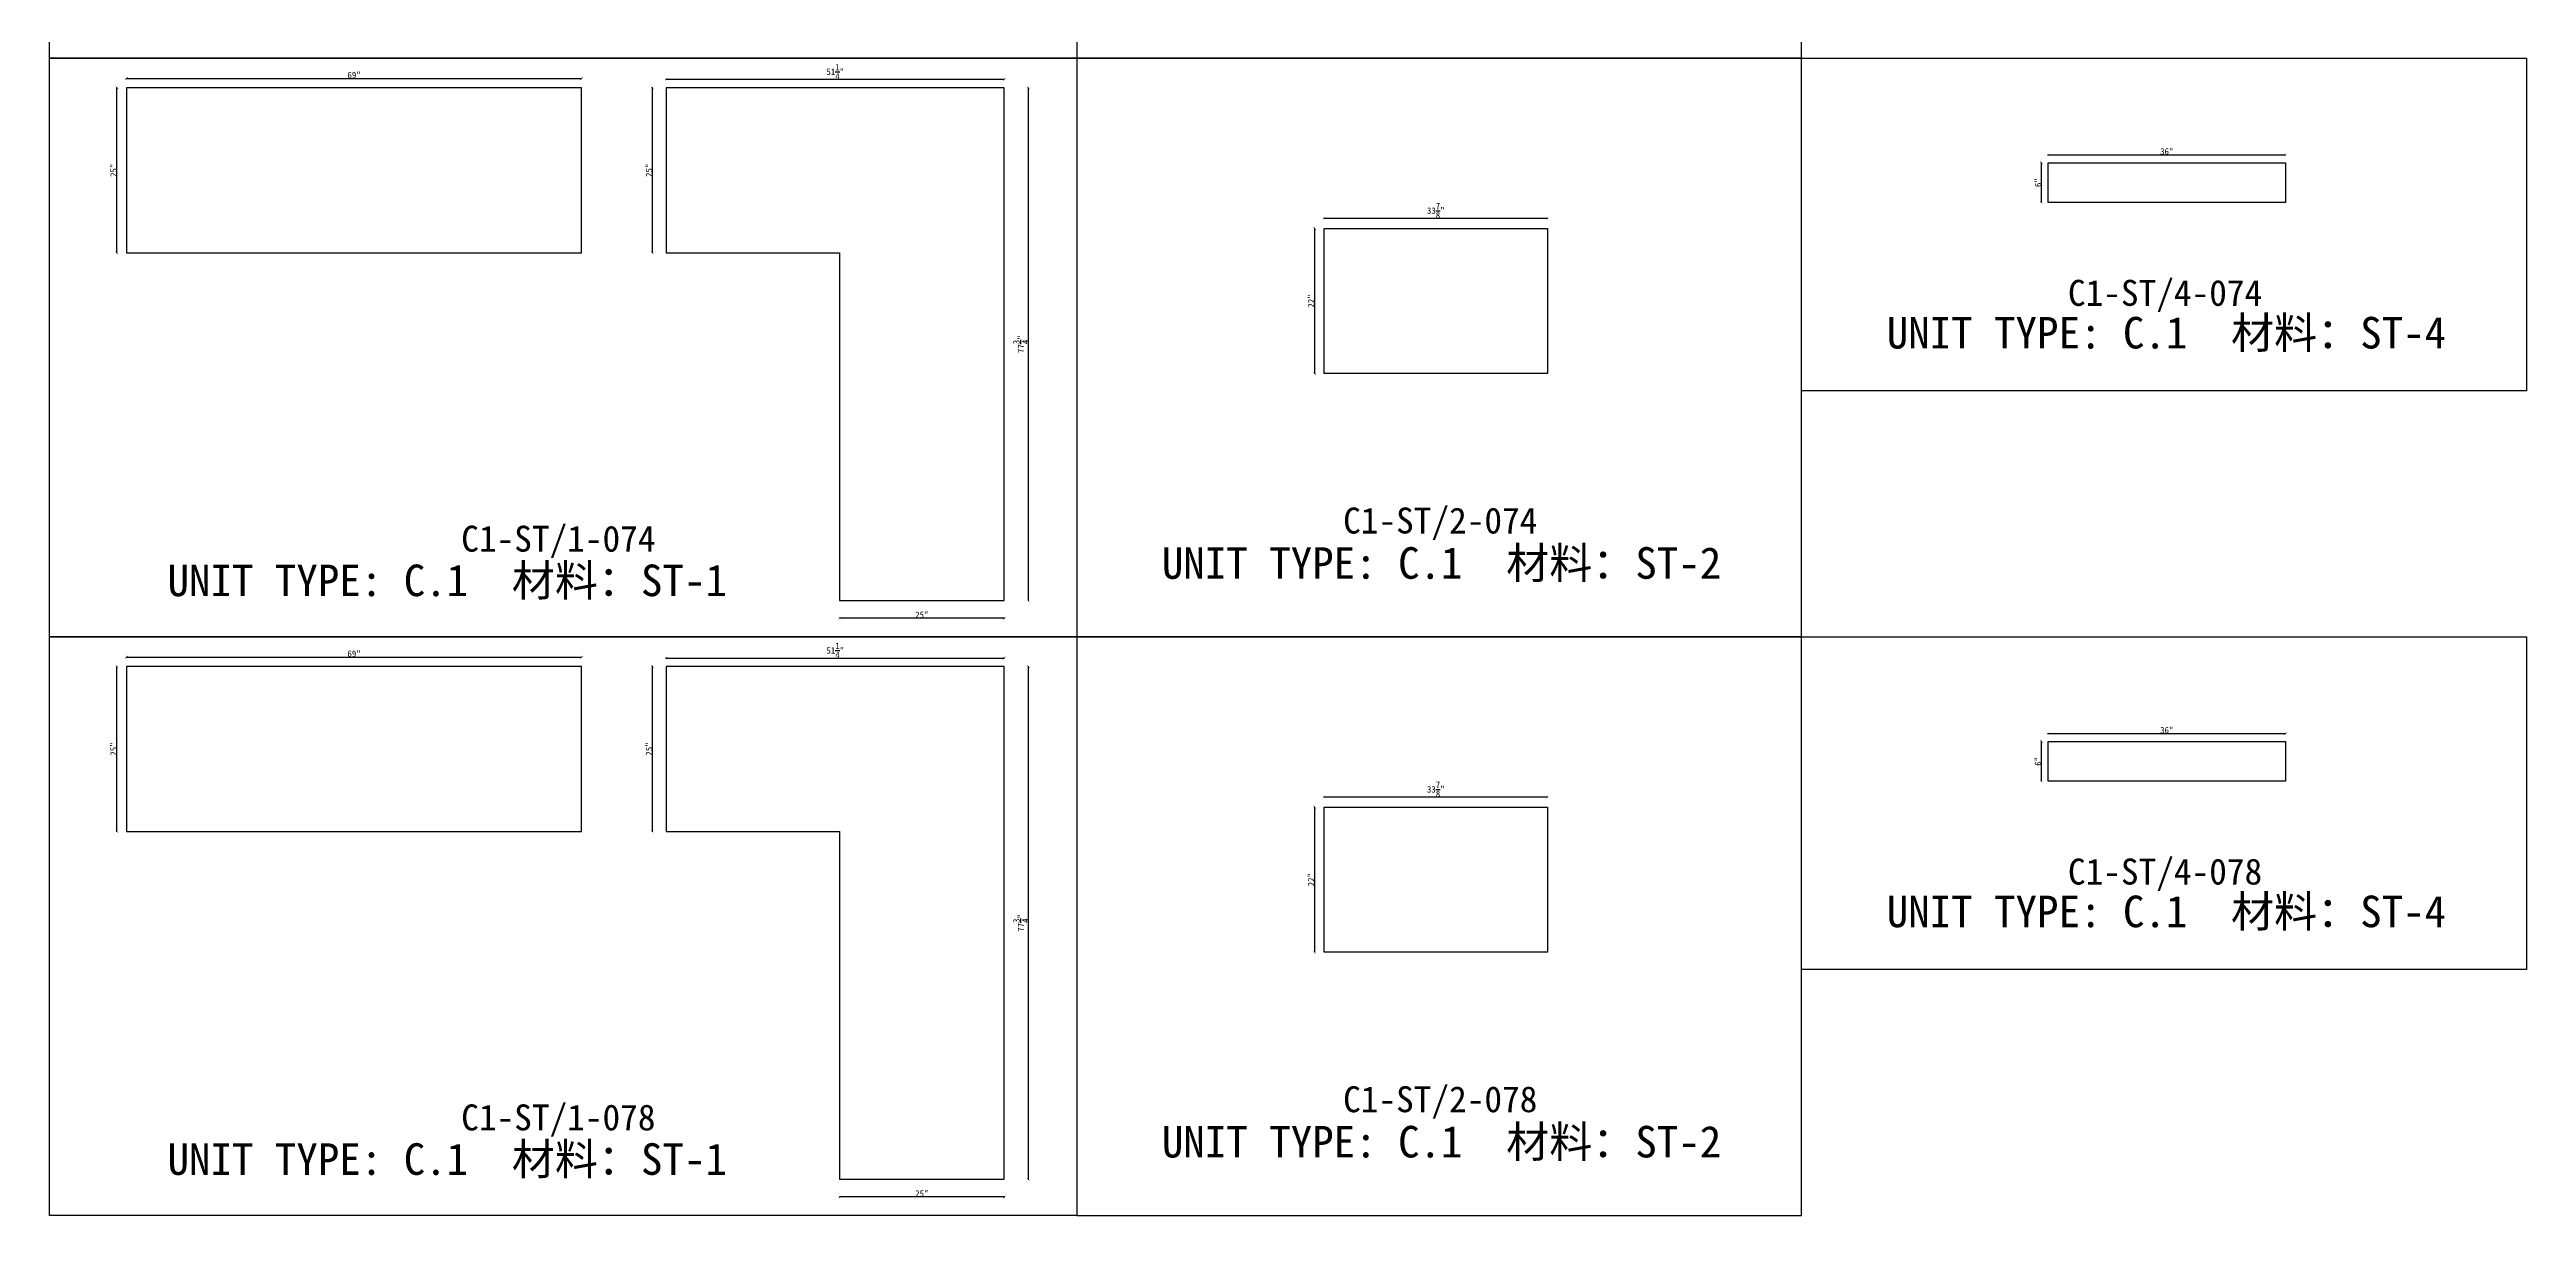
# Model space of a CAD drawing. Header units: millimetres. Extents: x -46966 to 138077, y -48408 to 2116.
# Drawn here: x 114459 to 124000, y -48408 to -43916 of the extents above; entities that cross this region are included whole.
import ezdxf
from ezdxf.enums import TextEntityAlignment as Align

# ---------------------------------------------------------------- set-up
doc = ezdxf.new("R2010")
doc.units = ezdxf.units.MM
doc.layers.add('PART_NUMBER', color=3, linetype='Continuous')
doc.styles.add('样式 1', font='')
doc.styles.get('样式 1').set_extended_font_data('NSimSun')
doc.dimstyles.new('副本 ISO-25', dxfattribs={"dimtxt": 25, "dimasz": 10, "dimexe": 1.5, "dimexo": 0.5, "dimtad": 1, "dimlfac": 0.03937, "dimlunit": 5, "dimtxsty": '样式 1', "dimblk": 'ARCHTICK', "dimcen": 2.5, "dimclrd": 256, "dimclrt": 1, "dimazin": 3, "dimtfac": 1, "dimtmove": 0, "dimatfit": 3, "dimfxlon": 1})

# ---------------------------------------------------------------- blocks, each defined once
blk = doc.blocks.new('_ArchTick')
at = {"color": 0, "linetype": 'ByBlock', "const_width": 0.15}
blk.add_lwpolyline([(-0.5, -0.5), (0.5, 0.5)], dxfattribs=at)
blk = doc.blocks.new('*D2082')
at = {"color": 0, "lineweight": -2, "transparency": 16777216}
for p, q in [((114719.8, -44063.6), (114717.3, -44063.6)), ((114719.8, -44698.6), (114717.3, -44698.6))]:
    blk.add_line(p, q, dxfattribs=at)
at = {"lineweight": -2, "transparency": 16777216}
blk.add_line((114718.8, -44698.6), (114718.8, -44063.6), dxfattribs=at)
at = {"layer": 'Defpoints', "color": 0, "transparency": 16777216}
for p in [(114718.8, -44063.6), (114755.8, -44063.6), (114755.8, -44698.6)]:
    blk.add_point(p, dxfattribs=at)
at = {"lineweight": -2, "transparency": 16777216, "xscale": 10, "yscale": 10, "zscale": 10}
for p, rotation in [((114718.8, -44063.6), 90), ((114718.8, -44698.6), 270)]:
    blk.add_blockref('_ArchTick', p, dxfattribs=dict(at, rotation=rotation))
at = {"color": 1, "transparency": 16777216, "insert": (114705.7, -44381.1), "char_height": 25, "attachment_point": 5, "rotation": 90, "style": '样式 1'}
blk.add_mtext('\\A1;25"', dxfattribs=at)
blk = doc.blocks.new('*D2083')
at = {"color": 0, "lineweight": -2, "transparency": 16777216}
for p, q in [((114755.8, -44028.3), (114755.8, -44025.8)), ((116508.4, -44028.3), (116508.4, -44025.8))]:
    blk.add_line(p, q, dxfattribs=at)
at = {"lineweight": -2, "transparency": 16777216}
blk.add_line((114755.8, -44027.3), (116508.4, -44027.3), dxfattribs=at)
at = {"layer": 'Defpoints', "color": 0, "transparency": 16777216}
for p in [(114755.8, -44063.6), (116508.4, -44027.3), (116508.4, -44063.6)]:
    blk.add_point(p, dxfattribs=at)
at = {"lineweight": -2, "transparency": 16777216, "xscale": 10, "yscale": 10, "zscale": 10, "rotation": 180}
blk.add_blockref('_ArchTick', (114755.8, -44027.3), dxfattribs=at)
at = {"lineweight": -2, "transparency": 16777216, "xscale": 10, "yscale": 10, "zscale": 10}
blk.add_blockref('_ArchTick', (116508.4, -44027.3), dxfattribs=at)
at = {"color": 1, "transparency": 16777216, "insert": (115632.1, -44014.2), "char_height": 25, "attachment_point": 5, "style": '样式 1'}
blk.add_mtext('\\A1;69"', dxfattribs=at)
blk = doc.blocks.new('*D2084')
at = {"color": 0, "lineweight": -2, "transparency": 16777216}
for p, q in [((116834.7, -44031.5), (116834.7, -44029)), ((118136.4, -44031.5), (118136.4, -44029))]:
    blk.add_line(p, q, dxfattribs=at)
at = {"lineweight": -2, "transparency": 16777216}
blk.add_line((116834.7, -44030.5), (118136.4, -44030.5), dxfattribs=at)
at = {"layer": 'Defpoints', "color": 0, "transparency": 16777216}
for p in [(116834.7, -44063.6), (118136.4, -44030.5), (118136.4, -44063.6)]:
    blk.add_point(p, dxfattribs=at)
at = {"lineweight": -2, "transparency": 16777216, "xscale": 10, "yscale": 10, "zscale": 10, "rotation": 180}
blk.add_blockref('_ArchTick', (116834.7, -44030.5), dxfattribs=at)
at = {"lineweight": -2, "transparency": 16777216, "xscale": 10, "yscale": 10, "zscale": 10}
blk.add_blockref('_ArchTick', (118136.4, -44030.5), dxfattribs=at)
at = {"color": 1, "transparency": 16777216, "insert": (117485.5, -44001.5), "char_height": 25, "attachment_point": 5, "style": '样式 1'}
blk.add_mtext('\\A1;51{\\H1x;\\S1/4;}"', dxfattribs=at)
blk = doc.blocks.new('*D2085')
at = {"color": 0, "lineweight": -2, "transparency": 16777216}
for p, q in [((116782.2, -44063.6), (116779.7, -44063.6)), ((116782.2, -44698.6), (116779.7, -44698.6))]:
    blk.add_line(p, q, dxfattribs=at)
at = {"lineweight": -2, "transparency": 16777216}
blk.add_line((116781.2, -44698.6), (116781.2, -44063.6), dxfattribs=at)
at = {"layer": 'Defpoints', "color": 0, "transparency": 16777216}
for p in [(116781.2, -44063.6), (116834.7, -44063.6), (116834.7, -44698.6)]:
    blk.add_point(p, dxfattribs=at)
at = {"lineweight": -2, "transparency": 16777216, "xscale": 10, "yscale": 10, "zscale": 10}
for p, rotation in [((116781.2, -44063.6), 90), ((116781.2, -44698.6), 270)]:
    blk.add_blockref('_ArchTick', p, dxfattribs=dict(at, rotation=rotation))
at = {"color": 1, "transparency": 16777216, "insert": (116768.1, -44381.1), "char_height": 25, "attachment_point": 5, "rotation": 90, "style": '样式 1'}
blk.add_mtext('\\A1;25"', dxfattribs=at)
blk = doc.blocks.new('*D2086')
at = {"color": 0, "lineweight": -2, "transparency": 16777216}
for p, q in [((117501.4, -46105.9), (117501.4, -46108.4)), ((118136.4, -46105.9), (118136.4, -46108.4))]:
    blk.add_line(p, q, dxfattribs=at)
at = {"lineweight": -2, "transparency": 16777216}
blk.add_line((118136.4, -46106.9), (117501.4, -46106.9), dxfattribs=at)
at = {"layer": 'Defpoints', "color": 0, "transparency": 16777216}
for p in [(117501.4, -46038.5), (118136.4, -46038.5), (117501.4, -46106.9)]:
    blk.add_point(p, dxfattribs=at)
at = {"lineweight": -2, "transparency": 16777216, "xscale": 10, "yscale": 10, "zscale": 10, "rotation": 180}
blk.add_blockref('_ArchTick', (117501.4, -46106.9), dxfattribs=at)
at = {"lineweight": -2, "transparency": 16777216, "xscale": 10, "yscale": 10, "zscale": 10}
blk.add_blockref('_ArchTick', (118136.4, -46106.9), dxfattribs=at)
at = {"color": 1, "transparency": 16777216, "insert": (117818.9, -46093.8), "char_height": 25, "attachment_point": 5, "style": '样式 1'}
blk.add_mtext('\\A1;25"', dxfattribs=at)
blk = doc.blocks.new('*D2087')
at = {"color": 0, "lineweight": -2, "transparency": 16777216}
for p, q in [((118228.6, -44063.6), (118231.1, -44063.6)), ((118228.6, -46038.5), (118231.1, -46038.5))]:
    blk.add_line(p, q, dxfattribs=at)
at = {"lineweight": -2, "transparency": 16777216}
blk.add_line((118229.6, -46038.5), (118229.6, -44063.6), dxfattribs=at)
at = {"layer": 'Defpoints', "color": 0, "transparency": 16777216}
for p in [(118136.4, -44063.6), (118229.6, -44063.6), (118136.4, -46038.5)]:
    blk.add_point(p, dxfattribs=at)
at = {"lineweight": -2, "transparency": 16777216, "xscale": 10, "yscale": 10, "zscale": 10}
for p, rotation in [((118229.6, -44063.6), 90), ((118229.6, -46038.5), 270)]:
    blk.add_blockref('_ArchTick', p, dxfattribs=dict(at, rotation=rotation))
at = {"color": 1, "transparency": 16777216, "insert": (118200.5, -45051.1), "char_height": 25, "attachment_point": 5, "rotation": 90, "style": '样式 1'}
blk.add_mtext('\\A1;77{\\H1x;\\S3/4;}"', dxfattribs=at)
blk = doc.blocks.new('*D2088')
at = {"color": 0, "lineweight": -2, "transparency": 16777216}
for p, q in [((119368.3, -44566.8), (119368.3, -44564.3)), ((120228.7, -44566.8), (120228.7, -44564.3))]:
    blk.add_line(p, q, dxfattribs=at)
at = {"lineweight": -2, "transparency": 16777216}
blk.add_line((119368.3, -44565.8), (120228.7, -44565.8), dxfattribs=at)
at = {"layer": 'Defpoints', "color": 0, "transparency": 16777216}
for p in [(119368.3, -44605.2), (120228.7, -44565.8), (120228.7, -44605.2)]:
    blk.add_point(p, dxfattribs=at)
at = {"lineweight": -2, "transparency": 16777216, "xscale": 10, "yscale": 10, "zscale": 10, "rotation": 180}
blk.add_blockref('_ArchTick', (119368.3, -44565.8), dxfattribs=at)
at = {"lineweight": -2, "transparency": 16777216, "xscale": 10, "yscale": 10, "zscale": 10}
blk.add_blockref('_ArchTick', (120228.7, -44565.8), dxfattribs=at)
at = {"color": 1, "transparency": 16777216, "insert": (119798.5, -44536.7), "char_height": 25, "attachment_point": 5, "style": '样式 1'}
blk.add_mtext('\\A1;33{\\H1x;\\S7/8;}"', dxfattribs=at)
blk = doc.blocks.new('*D2089')
at = {"color": 0, "lineweight": -2, "transparency": 16777216}
for p, q in [((119332.7, -44605.2), (119330.2, -44605.2)), ((119332.7, -45164), (119330.2, -45164))]:
    blk.add_line(p, q, dxfattribs=at)
at = {"lineweight": -2, "transparency": 16777216}
blk.add_line((119331.7, -44605.2), (119331.7, -45164), dxfattribs=at)
at = {"layer": 'Defpoints', "color": 0, "transparency": 16777216}
for p in [(119368.3, -44605.2), (119331.7, -45164), (119368.3, -45164)]:
    blk.add_point(p, dxfattribs=at)
at = {"lineweight": -2, "transparency": 16777216, "xscale": 10, "yscale": 10, "zscale": 10}
for p, rotation in [((119331.7, -44605.2), 90), ((119331.7, -45164), 270)]:
    blk.add_blockref('_ArchTick', p, dxfattribs=dict(at, rotation=rotation))
at = {"color": 1, "transparency": 16777216, "insert": (119318.5, -44884.6), "char_height": 25, "attachment_point": 5, "rotation": 90, "style": '样式 1'}
blk.add_mtext('\\A1;22"', dxfattribs=at)
blk = doc.blocks.new('*D2090')
at = {"color": 0, "lineweight": -2, "transparency": 16777216}
for p, q in [((122157.1, -44322.6), (122157.1, -44320.1)), ((123071.5, -44322.6), (123071.5, -44320.1))]:
    blk.add_line(p, q, dxfattribs=at)
at = {"lineweight": -2, "transparency": 16777216}
blk.add_line((122157.1, -44321.6), (123071.5, -44321.6), dxfattribs=at)
at = {"layer": 'Defpoints', "color": 0, "transparency": 16777216}
for p in [(122157.1, -44352.4), (123071.5, -44321.6), (123071.5, -44352.4)]:
    blk.add_point(p, dxfattribs=at)
at = {"lineweight": -2, "transparency": 16777216, "xscale": 10, "yscale": 10, "zscale": 10, "rotation": 180}
blk.add_blockref('_ArchTick', (122157.1, -44321.6), dxfattribs=at)
at = {"lineweight": -2, "transparency": 16777216, "xscale": 10, "yscale": 10, "zscale": 10}
blk.add_blockref('_ArchTick', (123071.5, -44321.6), dxfattribs=at)
at = {"color": 1, "transparency": 16777216, "insert": (122614.3, -44308.5), "char_height": 25, "attachment_point": 5, "style": '样式 1'}
blk.add_mtext('\\A1;36"', dxfattribs=at)
blk = doc.blocks.new('*D2091')
at = {"color": 0, "lineweight": -2, "transparency": 16777216}
for p, q in [((122132.3, -44352.4), (122129.8, -44352.4)), ((122132.3, -44504.8), (122129.8, -44504.8))]:
    blk.add_line(p, q, dxfattribs=at)
at = {"lineweight": -2, "transparency": 16777216}
blk.add_line((122131.3, -44504.8), (122131.3, -44352.4), dxfattribs=at)
at = {"layer": 'Defpoints', "color": 0, "transparency": 16777216}
for p in [(122131.3, -44352.4), (122157.1, -44352.4), (122157.1, -44504.8)]:
    blk.add_point(p, dxfattribs=at)
at = {"lineweight": -2, "transparency": 16777216, "xscale": 10, "yscale": 10, "zscale": 10}
for p, rotation in [((122131.3, -44352.4), 90), ((122131.3, -44504.8), 270)]:
    blk.add_blockref('_ArchTick', p, dxfattribs=dict(at, rotation=rotation))
at = {"color": 1, "transparency": 16777216, "insert": (122118.1, -44428.6), "char_height": 25, "attachment_point": 5, "rotation": 90, "style": '样式 1'}
blk.add_mtext('\\A1;6"', dxfattribs=at)
blk = doc.blocks.new('*D2092')
at = {"color": 0, "lineweight": -2, "transparency": 16777216}
for p, q in [((114719.8, -46293.2), (114717.3, -46293.2)), ((114719.8, -46928.2), (114717.3, -46928.2))]:
    blk.add_line(p, q, dxfattribs=at)
at = {"lineweight": -2, "transparency": 16777216}
blk.add_line((114718.8, -46928.2), (114718.8, -46293.2), dxfattribs=at)
at = {"layer": 'Defpoints', "color": 0, "transparency": 16777216}
for p in [(114718.8, -46293.2), (114755.8, -46293.2), (114755.8, -46928.2)]:
    blk.add_point(p, dxfattribs=at)
at = {"lineweight": -2, "transparency": 16777216, "xscale": 10, "yscale": 10, "zscale": 10}
for p, rotation in [((114718.8, -46293.2), 90), ((114718.8, -46928.2), 270)]:
    blk.add_blockref('_ArchTick', p, dxfattribs=dict(at, rotation=rotation))
at = {"color": 1, "transparency": 16777216, "insert": (114705.7, -46610.7), "char_height": 25, "attachment_point": 5, "rotation": 90, "style": '样式 1'}
blk.add_mtext('\\A1;25"', dxfattribs=at)
blk = doc.blocks.new('*D2093')
at = {"color": 0, "lineweight": -2, "transparency": 16777216}
for p, q in [((114755.8, -46257.9), (114755.8, -46255.4)), ((116508.4, -46257.9), (116508.4, -46255.4))]:
    blk.add_line(p, q, dxfattribs=at)
at = {"lineweight": -2, "transparency": 16777216}
blk.add_line((114755.8, -46256.9), (116508.4, -46256.9), dxfattribs=at)
at = {"layer": 'Defpoints', "color": 0, "transparency": 16777216}
for p in [(116508.4, -46256.9), (114755.8, -46293.2), (116508.4, -46293.2)]:
    blk.add_point(p, dxfattribs=at)
at = {"lineweight": -2, "transparency": 16777216, "xscale": 10, "yscale": 10, "zscale": 10, "rotation": 180}
blk.add_blockref('_ArchTick', (114755.8, -46256.9), dxfattribs=at)
at = {"lineweight": -2, "transparency": 16777216, "xscale": 10, "yscale": 10, "zscale": 10}
blk.add_blockref('_ArchTick', (116508.4, -46256.9), dxfattribs=at)
at = {"color": 1, "transparency": 16777216, "insert": (115632.1, -46243.7), "char_height": 25, "attachment_point": 5, "style": '样式 1'}
blk.add_mtext('\\A1;69"', dxfattribs=at)
blk = doc.blocks.new('*D2094')
at = {"color": 0, "lineweight": -2, "transparency": 16777216}
for p, q in [((116834.7, -46261.1), (116834.7, -46258.6)), ((118136.4, -46261.1), (118136.4, -46258.6))]:
    blk.add_line(p, q, dxfattribs=at)
at = {"lineweight": -2, "transparency": 16777216}
blk.add_line((116834.7, -46260.1), (118136.4, -46260.1), dxfattribs=at)
at = {"layer": 'Defpoints', "color": 0, "transparency": 16777216}
for p in [(118136.4, -46260.1), (116834.7, -46293.2), (118136.4, -46293.2)]:
    blk.add_point(p, dxfattribs=at)
at = {"lineweight": -2, "transparency": 16777216, "xscale": 10, "yscale": 10, "zscale": 10, "rotation": 180}
blk.add_blockref('_ArchTick', (116834.7, -46260.1), dxfattribs=at)
at = {"lineweight": -2, "transparency": 16777216, "xscale": 10, "yscale": 10, "zscale": 10}
blk.add_blockref('_ArchTick', (118136.4, -46260.1), dxfattribs=at)
at = {"color": 1, "transparency": 16777216, "insert": (117485.5, -46231), "char_height": 25, "attachment_point": 5, "style": '样式 1'}
blk.add_mtext('\\A1;51{\\H1x;\\S1/4;}"', dxfattribs=at)
blk = doc.blocks.new('*D2095')
at = {"color": 0, "lineweight": -2, "transparency": 16777216}
for p, q in [((116782.2, -46293.2), (116779.7, -46293.2)), ((116782.2, -46928.2), (116779.7, -46928.2))]:
    blk.add_line(p, q, dxfattribs=at)
at = {"lineweight": -2, "transparency": 16777216}
blk.add_line((116781.2, -46928.2), (116781.2, -46293.2), dxfattribs=at)
at = {"layer": 'Defpoints', "color": 0, "transparency": 16777216}
for p in [(116781.2, -46293.2), (116834.7, -46293.2), (116834.7, -46928.2)]:
    blk.add_point(p, dxfattribs=at)
at = {"lineweight": -2, "transparency": 16777216, "xscale": 10, "yscale": 10, "zscale": 10}
for p, rotation in [((116781.2, -46293.2), 90), ((116781.2, -46928.2), 270)]:
    blk.add_blockref('_ArchTick', p, dxfattribs=dict(at, rotation=rotation))
at = {"color": 1, "transparency": 16777216, "insert": (116768.1, -46610.7), "char_height": 25, "attachment_point": 5, "rotation": 90, "style": '样式 1'}
blk.add_mtext('\\A1;25"', dxfattribs=at)
blk = doc.blocks.new('*D2096')
at = {"color": 0, "lineweight": -2, "transparency": 16777216}
for p, q in [((117501.4, -48335.5), (117501.4, -48338)), ((118136.4, -48335.5), (118136.4, -48338))]:
    blk.add_line(p, q, dxfattribs=at)
at = {"lineweight": -2, "transparency": 16777216}
blk.add_line((118136.4, -48336.5), (117501.4, -48336.5), dxfattribs=at)
at = {"layer": 'Defpoints', "color": 0, "transparency": 16777216}
for p in [(117501.4, -48268.1), (118136.4, -48268.1), (117501.4, -48336.5)]:
    blk.add_point(p, dxfattribs=at)
at = {"lineweight": -2, "transparency": 16777216, "xscale": 10, "yscale": 10, "zscale": 10, "rotation": 180}
blk.add_blockref('_ArchTick', (117501.4, -48336.5), dxfattribs=at)
at = {"lineweight": -2, "transparency": 16777216, "xscale": 10, "yscale": 10, "zscale": 10}
blk.add_blockref('_ArchTick', (118136.4, -48336.5), dxfattribs=at)
at = {"color": 1, "transparency": 16777216, "insert": (117818.9, -48323.3), "char_height": 25, "attachment_point": 5, "style": '样式 1'}
blk.add_mtext('\\A1;25"', dxfattribs=at)
blk = doc.blocks.new('*D2097')
at = {"color": 0, "lineweight": -2, "transparency": 16777216}
for p, q in [((118228.6, -46293.2), (118231.1, -46293.2)), ((118228.6, -48268.1), (118231.1, -48268.1))]:
    blk.add_line(p, q, dxfattribs=at)
at = {"lineweight": -2, "transparency": 16777216}
blk.add_line((118229.6, -48268.1), (118229.6, -46293.2), dxfattribs=at)
at = {"layer": 'Defpoints', "color": 0, "transparency": 16777216}
for p in [(118136.4, -46293.2), (118229.6, -46293.2), (118136.4, -48268.1)]:
    blk.add_point(p, dxfattribs=at)
at = {"lineweight": -2, "transparency": 16777216, "xscale": 10, "yscale": 10, "zscale": 10}
for p, rotation in [((118229.6, -46293.2), 90), ((118229.6, -48268.1), 270)]:
    blk.add_blockref('_ArchTick', p, dxfattribs=dict(at, rotation=rotation))
at = {"color": 1, "transparency": 16777216, "insert": (118200.5, -47280.6), "char_height": 25, "attachment_point": 5, "rotation": 90, "style": '样式 1'}
blk.add_mtext('\\A1;77{\\H1x;\\S3/4;}"', dxfattribs=at)
blk = doc.blocks.new('*D2098')
at = {"color": 0, "lineweight": -2, "transparency": 16777216}
for p, q in [((119368.3, -46796.3), (119368.3, -46793.8)), ((120228.7, -46796.3), (120228.7, -46793.8))]:
    blk.add_line(p, q, dxfattribs=at)
at = {"lineweight": -2, "transparency": 16777216}
blk.add_line((119368.3, -46795.3), (120228.7, -46795.3), dxfattribs=at)
at = {"layer": 'Defpoints', "color": 0, "transparency": 16777216}
for p in [(119368.3, -46834.7), (120228.7, -46795.3), (120228.7, -46834.7)]:
    blk.add_point(p, dxfattribs=at)
at = {"lineweight": -2, "transparency": 16777216, "xscale": 10, "yscale": 10, "zscale": 10, "rotation": 180}
blk.add_blockref('_ArchTick', (119368.3, -46795.3), dxfattribs=at)
at = {"lineweight": -2, "transparency": 16777216, "xscale": 10, "yscale": 10, "zscale": 10}
blk.add_blockref('_ArchTick', (120228.7, -46795.3), dxfattribs=at)
at = {"color": 1, "transparency": 16777216, "insert": (119798.5, -46766.2), "char_height": 25, "attachment_point": 5, "style": '样式 1'}
blk.add_mtext('\\A1;33{\\H1x;\\S7/8;}"', dxfattribs=at)
blk = doc.blocks.new('*D2099')
at = {"color": 0, "lineweight": -2, "transparency": 16777216}
for p, q in [((119332.7, -46834.7), (119330.2, -46834.7)), ((119332.7, -47393.5), (119330.2, -47393.5))]:
    blk.add_line(p, q, dxfattribs=at)
at = {"lineweight": -2, "transparency": 16777216}
blk.add_line((119331.7, -46834.7), (119331.7, -47393.5), dxfattribs=at)
at = {"layer": 'Defpoints', "color": 0, "transparency": 16777216}
for p in [(119368.3, -46834.7), (119331.7, -47393.5), (119368.3, -47393.5)]:
    blk.add_point(p, dxfattribs=at)
at = {"lineweight": -2, "transparency": 16777216, "xscale": 10, "yscale": 10, "zscale": 10}
for p, rotation in [((119331.7, -46834.7), 90), ((119331.7, -47393.5), 270)]:
    blk.add_blockref('_ArchTick', p, dxfattribs=dict(at, rotation=rotation))
at = {"color": 1, "transparency": 16777216, "insert": (119318.5, -47114.1), "char_height": 25, "attachment_point": 5, "rotation": 90, "style": '样式 1'}
blk.add_mtext('\\A1;22"', dxfattribs=at)
blk = doc.blocks.new('*D2100')
at = {"color": 0, "lineweight": -2, "transparency": 16777216}
for p, q in [((122157.1, -46552.2), (122157.1, -46549.7)), ((123071.5, -46552.2), (123071.5, -46549.7))]:
    blk.add_line(p, q, dxfattribs=at)
at = {"lineweight": -2, "transparency": 16777216}
blk.add_line((122157.1, -46551.2), (123071.5, -46551.2), dxfattribs=at)
at = {"layer": 'Defpoints', "color": 0, "transparency": 16777216}
for p in [(123071.5, -46551.2), (122157.1, -46582), (123071.5, -46582)]:
    blk.add_point(p, dxfattribs=at)
at = {"lineweight": -2, "transparency": 16777216, "xscale": 10, "yscale": 10, "zscale": 10, "rotation": 180}
blk.add_blockref('_ArchTick', (122157.1, -46551.2), dxfattribs=at)
at = {"lineweight": -2, "transparency": 16777216, "xscale": 10, "yscale": 10, "zscale": 10}
blk.add_blockref('_ArchTick', (123071.5, -46551.2), dxfattribs=at)
at = {"color": 1, "transparency": 16777216, "insert": (122614.3, -46538.1), "char_height": 25, "attachment_point": 5, "style": '样式 1'}
blk.add_mtext('\\A1;36"', dxfattribs=at)
blk = doc.blocks.new('*D2101')
at = {"color": 0, "lineweight": -2, "transparency": 16777216}
for p, q in [((122132.3, -46582), (122129.8, -46582)), ((122132.3, -46734.4), (122129.8, -46734.4))]:
    blk.add_line(p, q, dxfattribs=at)
at = {"lineweight": -2, "transparency": 16777216}
blk.add_line((122131.3, -46734.4), (122131.3, -46582), dxfattribs=at)
at = {"layer": 'Defpoints', "color": 0, "transparency": 16777216}
for p in [(122131.3, -46582), (122157.1, -46582), (122157.1, -46734.4)]:
    blk.add_point(p, dxfattribs=at)
at = {"lineweight": -2, "transparency": 16777216, "xscale": 10, "yscale": 10, "zscale": 10}
for p, rotation in [((122131.3, -46582), 90), ((122131.3, -46734.4), 270)]:
    blk.add_blockref('_ArchTick', p, dxfattribs=dict(at, rotation=rotation))
at = {"color": 1, "transparency": 16777216, "insert": (122118.1, -46658.2), "char_height": 25, "attachment_point": 5, "rotation": 90, "style": '样式 1'}
blk.add_mtext('\\A1;6"', dxfattribs=at)

msp = doc.modelspace()

# ---------------------------------------------------------------- linework, layer by layer
at = {"color": 1}
for points in [[(114459.02, -41719.144), (118415.901, -41719.144), (118415.901, -43948.711), (114459.02, -43948.711)], [(118415.901, -43948.711), (121207.776, -43948.711), (121207.776, -41719.144), (118415.901, -41719.144)], [(114459.02, -43948.711), (118415.901, -43948.711), (118415.901, -46178.278), (114459.02, -46178.278)], [(118415.901, -46178.278), (121207.776, -46178.278), (121207.776, -43948.711), (118415.901, -43948.711)], [(121207.776, -43948.711), (123999.65, -43948.711), (123999.65, -45231.108), (121207.776, -45231.108)], [(114459.02, -46178.278), (118415.901, -46178.278), (118415.901, -48407.845), (114459.02, -48407.845)], [(118415.901, -48407.845), (121207.776, -48407.845), (121207.776, -46178.278), (118415.901, -46178.278)], [(121207.776, -46178.278), (123999.65, -46178.278), (123999.65, -47460.676), (121207.776, -47460.676)]]:
    msp.add_lwpolyline(points, close=True, dxfattribs=at)
for points in [[(114755.771, -44698.637), (116508.371, -44698.637), (116508.371, -44063.637), (114755.771, -44063.637)], [(118136.416, -44063.637), (116834.666, -44063.637), (116834.666, -44698.637), (117501.416, -44698.637), (117501.416, -46038.487), (118136.416, -46038.487)], [(122157.095, -44352.447), (123071.495, -44352.447), (123071.495, -44504.847), (122157.095, -44504.847)], [(119368.3, -44605.179), (120228.725, -44605.179), (120228.725, -45163.979), (119368.3, -45163.979)], [(114755.771, -46928.204), (116508.371, -46928.204), (116508.371, -46293.204), (114755.771, -46293.204)], [(118136.416, -46293.204), (116834.666, -46293.204), (116834.666, -46928.204), (117501.416, -46928.204), (117501.416, -48268.054), (118136.416, -48268.054)], [(122157.095, -46582.014), (123071.495, -46582.014), (123071.495, -46734.414), (122157.095, -46734.414)], [(119368.3, -46834.746), (120228.725, -46834.746), (120228.725, -47393.546), (119368.3, -47393.546)]]:
    msp.add_lwpolyline(points, close=True)

# ---------------------------------------------------------------- texts
at = {"style": '样式 1'}
for s, p in [('材料：ST-4', (122861.685, -45067.604)), ('UNIT TYPE: C.1', (121535.404, -45067.604)), ('材料：ST-1', (116239.724, -46021.736)), ('UNIT TYPE: C.1', (118743.529, -45954.783)), ('材料：ST-2', (120069.81, -45954.783)), ('UNIT TYPE: C.1', (114913.443, -46021.736)), ('UNIT TYPE: C.1', (121535.404, -47297.171)), ('材料：ST-4', (122861.685, -47297.171)), ('UNIT TYPE: C.1', (118743.529, -48184.35)), ('材料：ST-2', (120069.81, -48184.35)), ('UNIT TYPE: C.1', (114913.443, -48251.303)), ('材料：ST-1', (116239.724, -48251.303))]:
    msp.add_text(s, height=121.5865, dxfattribs=at).set_placement(p)
at = {"layer": 'PART_NUMBER', "color": 3, "style": '样式 1'}
for s, p in [('C1-ST/4-074', (122607.639, -44853.278)), ('C1-ST/2-074', (119815.765, -45730.447)), ('C1-ST/1-074', (116418.883, -45800.447)), ('C1-ST/4-078', (122607.639, -47082.845)), ('C1-ST/1-078', (116418.883, -48030.014)), ('C1-ST/2-078', (119815.765, -47960.014))]:
    msp.add_text(s, height=100, dxfattribs=at).set_placement(p, align=Align.MIDDLE_CENTER)

# ---------------------------------------------------------------- dimensions: what is measured, and where the dimension line sits
for base, p1, p2, picture, middle in [((118136.416, -44030.505), (116834.666, -44063.637), (118136.416, -44063.637), '*D2084', (117485.541, -44001.481)), ((116508.371, -44027.307), (114755.771, -44063.637), (116508.371, -44063.637), '*D2083', (115632.071, -44014.182)), ((123071.495, -44321.611), (122157.095, -44352.447), (123071.495, -44352.447), '*D2090', (122614.295, -44308.486)), ((120228.725, -44565.752), (119368.3, -44605.179), (120228.725, -44605.179), '*D2088', (119798.513, -44536.659)), ((117501.416, -46106.903), (118136.416, -46038.487), (117501.416, -46038.487), '*D2086', (117818.916, -46093.778)), ((116508.371, -46256.874), (114755.771, -46293.204), (116508.371, -46293.204), '*D2093', (115632.071, -46243.749)), ((118136.416, -46260.072), (116834.666, -46293.204), (118136.416, -46293.204), '*D2094', (117485.541, -46231.048)), ((123071.495, -46551.179), (122157.095, -46582.014), (123071.495, -46582.014), '*D2100', (122614.295, -46538.054)), ((120228.725, -46795.32), (119368.3, -46834.746), (120228.725, -46834.746), '*D2098', (119798.513, -46766.226)), ((117501.416, -48336.47), (118136.416, -48268.054), (117501.416, -48268.054), '*D2096', (117818.916, -48323.345))]:
    dim = msp.add_linear_dim(base=base, p1=p1, p2=p2, dimstyle='副本 ISO-25')
    dim.commit()
    dim.dimension.update_dxf_attribs({"geometry": picture, "text_midpoint": middle})
for base, p1, p2, picture, middle in [((114718.832, -44063.637), (114755.771, -44698.637), (114755.771, -44063.637), '*D2082', (114705.707, -44381.137)), ((116781.221, -44063.637), (116834.666, -44698.637), (116834.666, -44063.637), '*D2085', (116768.096, -44381.137)), ((118229.639, -44063.637), (118136.416, -46038.487), (118136.416, -44063.637), '*D2087', (118200.545, -45051.062)), ((122131.26, -44352.447), (122157.095, -44504.847), (122157.095, -44352.447), '*D2091', (122118.135, -44428.647)), ((119331.654, -45163.979), (119368.3, -44605.179), (119368.3, -45163.979), '*D2089', (119318.529, -44884.579)), ((114718.832, -46293.204), (114755.771, -46928.204), (114755.771, -46293.204), '*D2092', (114705.707, -46610.704)), ((116781.221, -46293.204), (116834.666, -46928.204), (116834.666, -46293.204), '*D2095', (116768.096, -46610.704)), ((118229.639, -46293.204), (118136.416, -48268.054), (118136.416, -46293.204), '*D2097', (118200.545, -47280.629)), ((122131.26, -46582.014), (122157.095, -46734.414), (122157.095, -46582.014), '*D2101', (122118.135, -46658.214)), ((119331.654, -47393.546), (119368.3, -46834.746), (119368.3, -47393.546), '*D2099', (119318.529, -47114.146))]:
    dim = msp.add_linear_dim(base=base, p1=p1, p2=p2, angle=90, dimstyle='副本 ISO-25')
    dim.commit()
    dim.dimension.update_dxf_attribs({"geometry": picture, "text_midpoint": middle})

doc.saveas('drawing.dxf')
